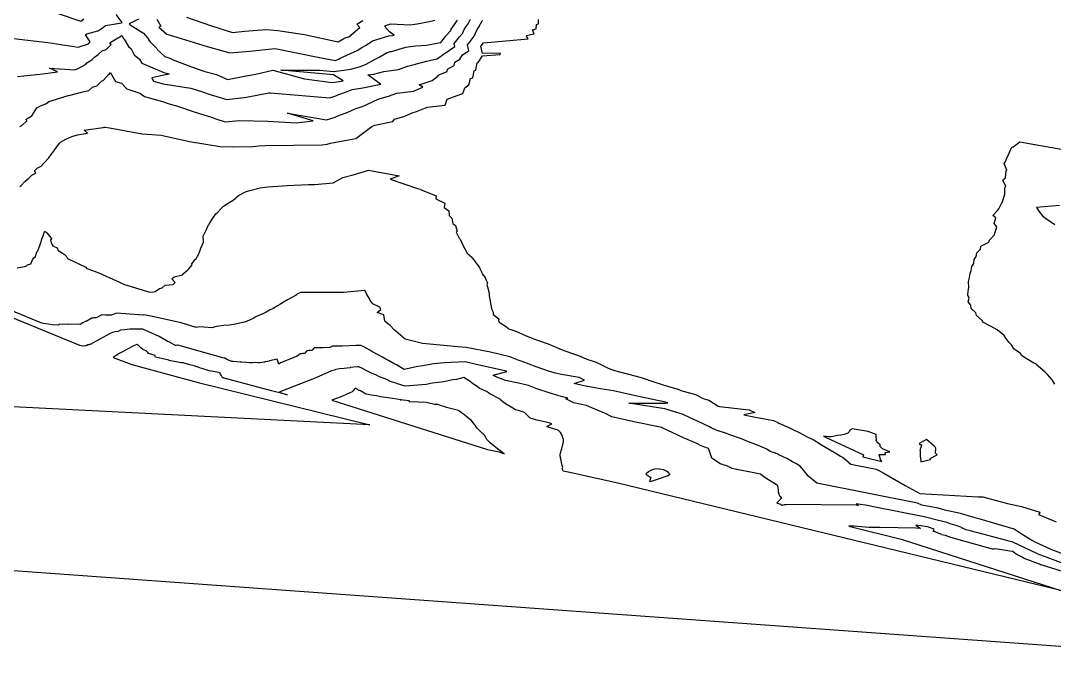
# Model space of a CAD drawing. Header units: metres. Extents: x 706349 to 713144, y 2649082 to 2655455.
# Drawn here: x 711217.5 to 711610.5, y 2651751.2 to 2651997.5 of the extents above; entities that cross this region are included whole.
import ezdxf

# ---------------------------------------------------------------- set-up
doc = ezdxf.new("R2010")
doc.units = ezdxf.units.M
for name, color, linetype in [('C-TINN-BNDY', 110, 'Continuous'), ('C-TOPO-MAJR', 9, 'Continuous'), ('C-TOPO-MINR', 8, 'Continuous')]:
    doc.layers.add(name, color=color, linetype=linetype)

msp = doc.modelspace()

# ---------------------------------------------------------------- linework, layer by layer
at = {"layer": 'C-TINN-BNDY', "color": 110, "linetype": 'Continuous', "lineweight": -3, "flags": 128}
msp.add_lwpolyline([(711728.46, 2651751.17), (708979.69, 2651949.91)], dxfattribs=at)
at = {"layer": 'C-TOPO-MAJR', "color": 9, "linetype": 'Continuous', "lineweight": -3, "elevation": -10, "flags": 128}
msp.add_lwpolyline([(711216.31, 2651976.31), (711225.96, 2651977.31), (711231.47, 2651977.99), (711228.42, 2651979.46), (711238.14, 2651978.78), (711239.56, 2651979.49), (711242.11, 2651980.79), (711242.65, 2651981.45), (711244.56, 2651982.59), (711245.58, 2651983.64), (711247.02, 2651984.59), (711248.45, 2651986.01), (711250.04, 2651986.53), (711251.9, 2651988.42), (711251.44, 2651989.11), (711254.39, 2651991), (711254.77, 2651991.1), (711255.91, 2651991.83), (711256.6, 2651990.73), (711256.84, 2651990.49), (711258.5, 2651987.64), (711259.45, 2651986.73), (711260.67, 2651984.5), (711262.66, 2651982.88), (711263.58, 2651981.3), (711271.93, 2651977.81), (711273.42, 2651977.43), (711273.91, 2651977.21), (711271.87, 2651976.78), (711267.31, 2651975.76), (711267.65, 2651975.08), (711267.95, 2651974.53), (711271.7, 2651973.49), (711282.14, 2651971.81), (711286.59, 2651970.42), (711289.58, 2651969.41), (711295.87, 2651967.48), (711303.41, 2651968.44), (711311.8, 2651969.99), (711312.14, 2651970.04), (711312.46, 2651970.1), (711313.83, 2651969.98), (711335.06, 2651968.15), (711337.27, 2651968.94), (711337.87, 2651969.21), (711341.68, 2651970.5), (711343.49, 2651971.36), (711347.54, 2651971.9), (711354.48, 2651973.3), (711354.35, 2651973.38), (711349.48, 2651976.85), (711351.83, 2651977.2), (711355.52, 2651978.16), (711361.16, 2651978.86), (711364.53, 2651980.13), (711367.1, 2651980.83), (711371.85, 2651982.04), (711372.97, 2651982.4), (711375.72, 2651982.93), (711377.51, 2651984.06), (711377.7, 2651984.34), (711380.55, 2651986.25), (711382.55, 2651987.66), (711382.3, 2651988.76), (711383.51, 2651990.24), (711384.31, 2651991.38), (711385.42, 2651992.67), (711386.09, 2651994.15), (711386.92, 2651995.3), (711387.6, 2651996.3), (711388.47, 2651998.02)], dxfattribs=at)
at = {"layer": 'C-TOPO-MAJR', "color": 9, "linetype": 'Continuous', "lineweight": -3, "flags": 128}
msp.add_lwpolyline([(711624.16, 2651787.27), (711604.3, 2651794.59), (711603.8, 2651794.9), (711594.73, 2651799.13), (711594.61, 2651799.25), (711594.27, 2651799.32), (711592.48, 2651799.8), (711578.44, 2651803.5), (711577.03, 2651803.9), (711575.44, 2651804.45), (711575.53, 2651804.63), (711575.01, 2651804.8), (711573.56, 2651805.37), (711572.7, 2651805.68), (711570.85, 2651806.16), (711569.7, 2651806.66), (711566.43, 2651807.45), (711561.05, 2651808.74), (711550.06, 2651810.93), (711543.02, 2651812.33), (711538.74, 2651813.2), (711536.77, 2651813.48), (711535.21, 2651813.71), (711536, 2651813.16), (711535.21, 2651813.21), (711508.58, 2651813.49), (711508.4, 2651813.41), (711508.26, 2651813.39), (711508.07, 2651813.37), (711507.84, 2651813.33), (711507.32, 2651813.22), (711506.98, 2651813.16), (711506.82, 2651813.15), (711506.6, 2651813.52), (711506.45, 2651813.52), (711505.77, 2651813.7), (711505.4, 2651813.9), (711505.37, 2651813.9), (711505.16, 2651814.03), (711505.15, 2651814.05), (711505.04, 2651814.13), (711505.24, 2651814.4), (711506.94, 2651815.99), (711506.77, 2651816.01), (711506.46, 2651816.35), (711506.38, 2651816.39), (711506.3, 2651816.42), (711506.08, 2651816.86), (711506.04, 2651816.89), (711505.83, 2651817.49), (711505.8, 2651817.51), (711505.69, 2651818.19), (711505.68, 2651818.2), (711505.67, 2651818.21), (711505.61, 2651819.04), (711505.52, 2651819.86), (711505.52, 2651819.86), (711505.52, 2651819.87), (711505.35, 2651820.64), (711505.31, 2651820.73), (711504.84, 2651820.96), (711502.25, 2651822.57), (711500.15, 2651823.91), (711498.81, 2651825), (711487.92, 2651827.17), (711487.26, 2651827.59), (711486.47, 2651827.95), (711485.66, 2651828.25), (711484.95, 2651828.48), (711484.37, 2651828.66), (711483.89, 2651828.81), (711483.5, 2651828.93), (711480.25, 2651831.12), (711479.99, 2651831.88), (711479.47, 2651833.44), (711479.05, 2651834.72), (711476.28, 2651835.84), (711474.58, 2651836.65), (711469.47, 2651838.85), (711461.38, 2651842.64), (711461.31, 2651842.67), (711461.29, 2651842.68), (711461.23, 2651842.71), (711450.65, 2651844.91), (711442.27, 2651846.87), (711440.49, 2651847.76), (711440.16, 2651847.92), (711439.51, 2651848.19), (711434.66, 2651850.26), (711432.65, 2651851.14), (711427.86, 2651852.16), (711424.75, 2651853.69), (711425.57, 2651853.97), (711422.96, 2651854.54), (711419.71, 2651855.57), (711418.4, 2651856.01), (711413.79, 2651857.49), (711410.53, 2651858.75), (711406.77, 2651859.58), (711401.85, 2651860.7), (711397.96, 2651862.21), (711397.08, 2651862.65), (711402.33, 2651864.09), (711402.29, 2651864.1), (711402.15, 2651864.14), (711390.65, 2651866.68), (711386.51, 2651867.79), (711378.51, 2651867.33), (711374.4, 2651867.02), (711370.39, 2651866.22), (711368.52, 2651866.02), (711363.35, 2651864.85), (711360.36, 2651866.56), (711359.81, 2651866.83), (711357.35, 2651868.26), (711356.31, 2651868.79), (711354.75, 2651869.59), (711353.15, 2651870.59), (711351.03, 2651871.68), (711350.23, 2651872.2), (711347.72, 2651873.53), (711346.89, 2651874), (711345.19, 2651874.01), (711344.96, 2651873.92), (711339.72, 2651873.76), (711336.1, 2651873.74), (711335, 2651873.21), (711332.37, 2651873.11), (711330.53, 2651873.05), (711329.12, 2651873.04), (711328.2, 2651872.08), (711327.15, 2651872), (711326.29, 2651871.96), (711325.43, 2651870.93), (711324.75, 2651870.85), (711324.22, 2651870.79), (711323.78, 2651870.74), (711322.51, 2651869.83), (711322.18, 2651869.76), (711320.5, 2651869.03), (711316.31, 2651867.37), (711315.68, 2651866.88), (711315.02, 2651868.8), (711314.39, 2651868.6), (711313.88, 2651868.49), (711313.86, 2651868.48), (711312.08, 2651868.1), (711311.96, 2651868.02), (711310.44, 2651867.76), (711310.25, 2651867.64), (711309.93, 2651867.55), (711308.49, 2651867.41), (711307.77, 2651867.41), (711306.54, 2651867.43), (711305.68, 2651867.37), (711304.38, 2651867.4), (711303.39, 2651867.49), (711301.46, 2651867.59), (711300.9, 2651867.66), (711298.31, 2651867.84), (711297.95, 2651867.89), (711297.85, 2651867.91), (711297.84, 2651867.91), (711296.92, 2651868.23), (711296.81, 2651868.26), (711296.01, 2651868.63), (711295.8, 2651868.7), (711295.1, 2651869.09), (711294.83, 2651869.19), (711294.41, 2651869.28), (711277.21, 2651874.02), (711277.1, 2651874.02), (711276.62, 2651873.94), (711276.58, 2651873.94), (711276.42, 2651873.92), (711276.37, 2651873.92), (711274.49, 2651874.94), (711274.07, 2651875.18), (711273.21, 2651875.65), (711270.21, 2651877.37), (711266.18, 2651879.14), (711265.36, 2651879.58), (711263.9, 2651880.15), (711262.77, 2651880.21), (711262.63, 2651880.14), (711258.97, 2651880.12), (711256.97, 2651879.92), (711255.45, 2651879.78), (711254.6, 2651879.28), (711253.35, 2651879.09), (711252.35, 2651878.92), (711251.21, 2651878.43), (711243.95, 2651874.39), (711243.58, 2651874.39), (711243.25, 2651874.16), (711242.92, 2651874.15), (711242.65, 2651873.98), (711242.34, 2651873.99), (711242.13, 2651873.84), (711241.2, 2651873.65), (711241.18, 2651873.65), (711241.14, 2651873.66), (711239.93, 2651873.94), (711218.73, 2651882.67), (711213.18, 2651884.92)], dxfattribs=at)
msp.add_lwpolyline([(711456.57, 2651822.21), (711456.73, 2651822.14), (711456.99, 2651822.33), (711456.99, 2651822.28), (711459.95, 2651823.21), (711463.63, 2651824.5), (711464.49, 2651825.07), (711464.06, 2651825.17), (711463.9, 2651825.59), (711463.66, 2651825.7), (711463.55, 2651825.82), (711463.05, 2651826.21), (711462.18, 2651826.59), (711462.11, 2651826.68), (711460.31, 2651826.96), (711460.24, 2651826.99), (711458.58, 2651826.98), (711457.63, 2651826.66), (711456.38, 2651825.99), (711456.22, 2651825.86), (711455.45, 2651825.23), (711455.18, 2651825.06), (711457.08, 2651823.7), (711456.85, 2651823.04), (711456.57, 2651822.21)], close=True, dxfattribs=at)
at = {"layer": 'C-TOPO-MINR', "color": 8, "linetype": 'Continuous', "lineweight": -3, "flags": 128}
for points, elevation in [([(711214.76, 2651990.69), (711227.82, 2651989.23), (711239.39, 2651987.46), (711243.29, 2651988.74), (711243.93, 2651989.4), (711242.13, 2651992.07), (711242.69, 2651992.43), (711246.83, 2651993.6), (711248.46, 2651994.64), (711249.81, 2651995.7), (711255.8, 2651996.67), (711256.12, 2651996.85), (711253.75, 2651999.87)], -12), ([(711230.99, 2652000.52), (711240.39, 2651997.32), (711241.55, 2651998.24)], -14), ([(711217.12, 2651934.38), (711217.66, 2651934.84), (711219.12, 2651936.35), (711219.78, 2651936.93), (711220.54, 2651937.59), (711221.8, 2651938.76), (711223.31, 2651939.46), (711222.74, 2651940.39), (711223.71, 2651941.35), (711225.27, 2651942.19), (711226.25, 2651943.25), (711226.87, 2651943.84), (711227.78, 2651944.97), (711228.22, 2651945.37), (711229.13, 2651946.55), (711230.05, 2651947.87), (711230.27, 2651948.08), (711231.26, 2651949.45), (711232.27, 2651950.94), (711232.3, 2651950.96), (711232.58, 2651951.34), (711234.62, 2651952.38), (711236.97, 2651953.47), (711239.07, 2651954.12), (711242.95, 2651954.75), (711241.59, 2651955.83), (711248.87, 2651956.91), (711249.22, 2651956.93), (711249.31, 2651956.94), (711249.56, 2651957), (711251.29, 2651956.7), (711263.75, 2651954.47), (711270.92, 2651953.92), (711281.65, 2651951.49), (711293.35, 2651949.59), (711297.9, 2651949.56), (711305.72, 2651949.69), (711308.08, 2651949.85), (711310.55, 2651950.04), (711321.33, 2651950.2), (711332.15, 2651950.24), (711334.01, 2651950.54), (711335.26, 2651950.86), (711342.09, 2651952.16), (711344.96, 2651952.67), (711350.95, 2651957.25), (711351.3, 2651957.38), (711351.5, 2651957.44), (711352.1, 2651957.72), (711359.04, 2651959.16), (711359.62, 2651960.05), (711363.55, 2651961.15), (711366.33, 2651962.4), (711368.01, 2651962.89), (711371.81, 2651964.45), (711371.88, 2651964.47), (711372.06, 2651964.54), (711378.87, 2651965.39), (711379.6, 2651967.59), (711383.46, 2651969.04), (711385.65, 2651969.8), (711386.34, 2651971.9), (711387.88, 2651973.09), (711388.55, 2651975.44), (711389.36, 2651975.79), (711389.98, 2651978.39), (711390.49, 2651978.66), (711391.05, 2651981.43), (711391.38, 2651981.64), (711393.06, 2651984.16), (711399.75, 2651984.65), (711399.97, 2651985.18), (711393.12, 2651985.03), (711392.51, 2651987.78), (711392.6, 2651987.88), (711393.42, 2651989.06), (711410.4, 2651990.58), (711409.7, 2651991.84), (711412.68, 2651992.54), (711412.1, 2651994.02), (711413.53, 2651994.42), (711413.61, 2651996.01), (711414.4, 2651996.25), (711414.41, 2651997.97)], -6), ([(711217.2, 2651957.28), (711217.94, 2651957.64), (711219.9, 2651959.39), (711219.62, 2651960.09), (711220.72, 2651960.61), (711221.71, 2651961.31), (711223.59, 2651964.37), (711225.02, 2651965.05), (711227.01, 2651965.9), (711228.26, 2651966.77), (711231.1, 2651967.67), (711235.5, 2651968.98), (711235.65, 2651969.06), (711236.37, 2651969.21), (711240.61, 2651970.31), (711243.37, 2651970.99), (711244.81, 2651972.2), (711246.42, 2651972.72), (711248.17, 2651974.53), (711248.94, 2651974.84), (711251.08, 2651977.09), (711251.2, 2651977.15), (711251.28, 2651977.19), (711251.71, 2651977.72), (711252.06, 2651977.02), (711253.51, 2651974.36), (711255.85, 2651973.71), (711257.92, 2651971.56), (711262.83, 2651969.88), (711264.57, 2651968.68), (711271.42, 2651966.79), (711273.9, 2651965.92), (711274.82, 2651965.65), (711276.73, 2651965.05), (711283.79, 2651962.69), (711290.05, 2651960.74), (711291.74, 2651960.12), (711295.26, 2651959.05), (711300.64, 2651959.47), (711311.42, 2651959.28), (711322.2, 2651958.68), (711328.65, 2651959.36), (711318.93, 2651962.37), (711333.75, 2651959.78), (711337.04, 2651960.82), (711338.07, 2651961.31), (711341.89, 2651962.7), (711344.65, 2651963.94), (711346.95, 2651964.78), (711348.36, 2651965.28), (711352.32, 2651967.1), (711352.65, 2651967.22), (711353.86, 2651967.79), (711357.75, 2651968.96), (711358.73, 2651969.31), (711360.56, 2651969.87), (711366.91, 2651970.73), (711370.35, 2651972.17), (711369.06, 2651973.03), (711373.97, 2651974.75), (711376.15, 2651976.42), (711376.24, 2651976.73), (711379.64, 2651978.22), (711379.84, 2651979.06), (711382.3, 2651980.4), (711382.56, 2651981.66), (711384.45, 2651982.85), (711385.5, 2651984.44), (711386.91, 2651985.38), (711387.9, 2651986.08), (711387.41, 2651988.27), (711388.05, 2651989.06), (711389.48, 2651991.1), (711389.97, 2651991.66), (711391.07, 2651994.09), (711391.36, 2651994.5), (711391.61, 2651994.87), (711392.91, 2651997.41), (711393.03, 2651997.61)], -8), ([(711262.27, 2651998.07), (711258.7, 2651996.32), (711259.11, 2651995.95), (711264.18, 2651992.78), (711265.78, 2651990.93), (711266.63, 2651989.6), (711269.24, 2651986.94), (711269.58, 2651986.35), (711272.27, 2651983.81), (711274.17, 2651983.25), (711275.11, 2651982.7), (711282.4, 2651979.91), (711287.55, 2651978.12), (711291.91, 2651977), (711296.15, 2651975.16), (711303.24, 2651976.47), (711306.94, 2651977.16), (711313.34, 2651978.64), (711325.38, 2651975.4), (711335.95, 2651973.96), (711338.63, 2651974.31), (711340.16, 2651974.62), (711336.38, 2651976.89), (711316.42, 2651978.65), (711331.12, 2651978.65), (711336.55, 2651978.1), (711343.04, 2651979.07), (711346.66, 2651980.01), (711348.88, 2651980.93), (711352.34, 2651982.89), (711353.26, 2651983.31), (711353.84, 2651983.58), (711356.55, 2651985.27), (711357.92, 2651985.71), (711358.52, 2651985.83), (711363.88, 2651987.4), (711367.59, 2651987.87), (711371.77, 2651988.17), (711377.11, 2651989.17), (711377.2, 2651989.24), (711377.2, 2651989.25), (711378.96, 2651991.42), (711379.14, 2651991.67), (711380.86, 2651993.67), (711381.11, 2651994.21), (711382.47, 2651996.09), (711383.59, 2651997.74)], -12), ([(711269.33, 2651998.02), (711270.84, 2651995.44), (711270.02, 2651995.04), (711273.08, 2651992.31), (711275.64, 2651991.54), (711278.56, 2651990.68), (711288.36, 2651987.67), (711296.99, 2651985.24), (711304.51, 2651985.94), (711314.31, 2651986.88), (711331.17, 2651983.49), (711337.15, 2651982.39), (711338.34, 2651982.89), (711338.67, 2651983.07), (711342.84, 2651984.98), (711345.48, 2651986.19), (711347.2, 2651987.27), (711348.89, 2651988.22), (711351.26, 2651989.77), (711357.52, 2651991.72), (711358.99, 2651991.82), (711359.54, 2651991.93), (711357.77, 2651993.24), (711355.83, 2651995.45), (711356.24, 2651995.7), (711358.29, 2651996.35), (711365.54, 2651995.95), (711368.28, 2651996.33), (711372.94, 2651997.21), (711374.98, 2651997.65)], -14), ([(711280.56, 2651998.85), (711290.04, 2651995.59), (711298.01, 2651992.97), (711302.7, 2651993.46), (711307.42, 2651993.82), (711311.04, 2651994.15), (711315.26, 2651993.79), (711325.45, 2651992.28), (711338.26, 2651989.44), (711340.42, 2651990.66), (711340.85, 2651990.94), (711342.32, 2651991.39), (711346.43, 2651994.92), (711345.32, 2651996.19), (711347.58, 2651997.61)], -16), ([(711610.64, 2651859.25), (711609.69, 2651860.85), (711607.88, 2651862.96), (711606.91, 2651863.89), (711603.53, 2651866.78), (711603.41, 2651866.92), (711602.74, 2651867.29), (711598.18, 2651870.04), (711597.6, 2651870.91), (711595.09, 2651872.74), (711594.21, 2651874.22), (711593.21, 2651875.28), (711591.76, 2651877.15), (711591.38, 2651877.7), (711588.8, 2651879.94), (711588.35, 2651880.1), (711588.33, 2651880.16), (711583.27, 2651882.79), (711583.08, 2651883.48), (711580.88, 2651885.4), (711580.66, 2651886.39), (711578.91, 2651888.01), (711578.71, 2651889.26), (711577.69, 2651890.58), (711578.1, 2651891.92), (711577.55, 2651893.11), (711577.77, 2651894.58), (711577.99, 2651896.07), (711577.88, 2651898.32), (711578.21, 2651899.83), (711578.54, 2651901.37), (711578.82, 2651902.5), (711579.16, 2651904.04), (711579.83, 2651905.17), (711580.02, 2651906.66), (711580.77, 2651907.85), (711581.03, 2651909.25), (711582.42, 2651910.53), (711582.61, 2651911.77), (711585.6, 2651913.21), (711585.91, 2651914.07), (711587.81, 2651916.04), (711587.88, 2651916.7), (711588.68, 2651918.93), (711588.22, 2651919.58), (711587.64, 2651920.38), (711588.23, 2651922.49), (711587.16, 2651923.42), (711588.94, 2651925.35), (711589.36, 2651925.91), (711590.52, 2651928.19), (711590.83, 2651928.62), (711591.57, 2651931.09), (711591.74, 2651931.47), (711591.65, 2651934.02), (711592.05, 2651934.41), (711590.93, 2651936.88), (711591.43, 2651937.37), (711591.89, 2651937.77), (711592.19, 2651940.25), (711592.46, 2651940.64), (711591.47, 2651943.17), (711591.83, 2651943.66), (711592.83, 2651946.09), (711593.11, 2651946.48), (711594.15, 2651949.06), (711594.48, 2651949.35), (711594.82, 2651949.57), (711597.42, 2651951.44), (711615.29, 2651948.22)], -4), ([(711216.19, 2651903.52), (711219.61, 2651904.13), (711220.09, 2651904.62), (711221.41, 2651905.01), (711222, 2651906.51), (711222.44, 2651907.33), (711223.08, 2651907.73), (711223.38, 2651908.66), (711223.68, 2651909.61), (711224.04, 2651909.91), (711224.45, 2651910.92), (711224.75, 2651912), (711225.17, 2651913.12), (711225.29, 2651913.44), (711225.59, 2651914.54), (711226, 2651915.7), (711226.45, 2651916.92), (711226.47, 2651916.95), (711226.7, 2651917.48), (711227.26, 2651916.93), (711227.44, 2651916.82), (711228.41, 2651915.52), (711229.3, 2651914.36), (711228.87, 2651914.06), (711229.12, 2651912.96), (711229.78, 2651911.87), (711231.4, 2651911.06), (711231.74, 2651910.09), (711233.99, 2651908.72), (711234.9, 2651907.76), (711235.25, 2651907.01), (711242.3, 2651903.75), (711242.55, 2651903.41), (711243.02, 2651903.06), (711247.25, 2651901.59), (711253.88, 2651898.59), (711256.98, 2651897.21), (711266.55, 2651894.21), (711268.11, 2651894.36), (711268.61, 2651894.5), (711270.23, 2651895.57), (711271.31, 2651895.88), (711272.4, 2651896.9), (711275.42, 2651897.21), (711276.28, 2651897.91), (711275.01, 2651899.25), (711275.89, 2651900.08), (711278.99, 2651900.82), (711279.45, 2651901.36), (711281.07, 2651902.68), (711281.45, 2651903.05), (711282.73, 2651904.64), (711282.62, 2651904.95), (711283.83, 2651906.68), (711284.06, 2651906.83), (711285.2, 2651908.77), (711285.24, 2651908.82), (711285.77, 2651910.2), (711285.98, 2651910.97), (711286, 2651911), (711287.04, 2651913.22), (711286.84, 2651915.47), (711286.89, 2651915.53), (711287.95, 2651917.62), (711288.08, 2651917.78), (711288.94, 2651919.82), (711289.21, 2651920.07), (711290.25, 2651921.95), (711290.62, 2651922.33), (711291.68, 2651924.06), (711292.34, 2651924.59), (711293.74, 2651926.1), (711294.6, 2651926.89), (711296.34, 2651928.14), (711298.26, 2651929.26), (711300.28, 2651931.06), (711302.92, 2651932.44), (711304.07, 2651932.82), (711308.54, 2651933.92), (711310.34, 2651934.18), (711311.56, 2651934.27), (711318.88, 2651934.85), (711326.89, 2651935.13), (711327.96, 2651935.17), (711329.24, 2651935.16), (711336.31, 2651935.82), (711340, 2651937.9), (711343.87, 2651938.81), (711349.68, 2651940.66), (711361.46, 2651938.5), (711358, 2651937.26), (711368.35, 2651933.61), (711369.52, 2651933.47), (711369.47, 2651933.29), (711375.49, 2651930.85), (711375.37, 2651929.73), (711378.78, 2651928.03), (711378.51, 2651926.45), (711380.32, 2651925.19), (711380.44, 2651923.34), (711381.41, 2651922.39), (711381.81, 2651920.39), (711382.84, 2651919.64), (711383.47, 2651917.47), (711383.1, 2651917), (711384.27, 2651914.79), (711384.63, 2651914.41), (711384.67, 2651914.09), (711385.76, 2651911.92), (711386.98, 2651909.58), (711386.99, 2651909.54), (711387.27, 2651909.07), (711389.09, 2651907.52), (711389.1, 2651907.35), (711390.6, 2651905.57), (711390.66, 2651905.25), (711392, 2651903.64), (711392.07, 2651903.19), (711392.88, 2651901.69), (711393, 2651901.15), (711394.07, 2651899.78), (711394.32, 2651899.11), (711394.99, 2651897.83), (711394.79, 2651897.06), (711394.98, 2651896.25), (711395.58, 2651893.85), (711395.6, 2651892.97), (711395.75, 2651892.02), (711396, 2651890.91), (711396.1, 2651889.88), (711396.43, 2651888.83), (711396.53, 2651887.87), (711397.09, 2651886.67), (711397.18, 2651885.8), (711399.27, 2651884.12), (711399.23, 2651883.5), (711399.42, 2651882.88), (711402.56, 2651880.79), (711402.78, 2651880.48), (711405.76, 2651879.45), (711409.73, 2651877.57), (711413.26, 2651876.28), (711418.08, 2651874.61), (711423.43, 2651872.28), (711424.43, 2651871.96), (711424.73, 2651871.8), (711430.25, 2651869.88), (711432.78, 2651868.74), (711436.36, 2651867.61), (711440.65, 2651865.42), (711441.49, 2651865.12), (711443.33, 2651864.5), (711453.45, 2651861.79), (711458.6, 2651860.02), (711461.07, 2651859.3), (711463.48, 2651858.44), (711467.3, 2651857.4), (711468.48, 2651856.81), (711474.12, 2651855.32), (711476.96, 2651853.77), (711479.08, 2651853.13), (711482.75, 2651850.94), (711482.96, 2651850.89), (711483.23, 2651850.79), (711494.42, 2651849.54), (711496.62, 2651848.47), (711492.48, 2651847.64), (711496.94, 2651846.72), (711503.76, 2651845.44), (711505.42, 2651844.7), (711505.81, 2651844.46), (711509.6, 2651842.71), (711511.27, 2651841.82), (711513.45, 2651840.82), (711516.32, 2651839.29), (711517.08, 2651838.96), (711518.76, 2651838.19), (711521.97, 2651836.2), (711525.65, 2651834.03), (711527.78, 2651832.76), (711529.24, 2651831.91), (711530.17, 2651831.33), (711533.15, 2651828.83), (711542.72, 2651826.95), (711543.82, 2651826.39), (711545.69, 2651825.42), (711553.81, 2651820.67), (711559.42, 2651817.67), (711581.52, 2651816.43), (711583.27, 2651816.36), (711592.64, 2651813.81), (711598.02, 2651812.69), (711604.95, 2651810.52), (711604.9, 2651810.21), (711604.85, 2651809.91), (711604.44, 2651809.73), (711611.24, 2651806.86)], -4), ([(711612.49, 2651927.22), (711603.77, 2651926.49), (711604.65, 2651925.04), (711605.95, 2651923.31), (711607.17, 2651922.33), (711610.66, 2651919.91)], -4), ([(711643.45, 2651783.71), (711609.57, 2651796.19), (711609.33, 2651796.34), (711603.24, 2651799.19), (711601.2, 2651800.32), (711598.26, 2651802.1), (711595.29, 2651804.09), (711582.31, 2651807.86), (711580.29, 2651808.41), (711579.58, 2651808.66), (711579.04, 2651808.78), (711574.88, 2651810.11), (711568.82, 2651811.34), (711566.31, 2651812.03), (711560.17, 2651813.17), (711558.45, 2651814.05), (711520.16, 2651821.59), (711516.79, 2651824.42), (711516.23, 2651825.13), (711515.24, 2651826.36), (711513.92, 2651828.1), (711512.16, 2651829.12), (711511, 2651829.71), (711509.11, 2651830.81), (711505.71, 2651832.43), (711505.33, 2651832.63), (711504.5, 2651833.01), (711502.45, 2651833.66), (711501.14, 2651834.54), (711500.32, 2651834.85), (711496.63, 2651836.46), (711494.17, 2651837.32), (711491.51, 2651838.43), (711487.12, 2651839.96), (711485.89, 2651840.44), (711481.9, 2651841.78), (711480.05, 2651842.67), (711479.36, 2651843), (711474.85, 2651845.15), (711472.02, 2651846.47), (711469.38, 2651847.72), (711467.03, 2651848.52), (711462.36, 2651849.86), (711448.69, 2651852.01), (711462.63, 2651852), (711463.54, 2651852.09), (711463.28, 2651852.19), (711462.67, 2651852.34), (711452.35, 2651854.54), (711442.91, 2651856.66), (711437.91, 2651857.5), (711431.63, 2651858.57), (711427.9, 2651859.52), (711431.86, 2651860.74), (711429.83, 2651861.73), (711423.15, 2651862.87), (711420.87, 2651863.43), (711418.51, 2651864.04), (711413.51, 2651865.86), (711408.11, 2651867.84), (711406.66, 2651868.43), (711403.45, 2651869.58), (711396.1, 2651871.38), (711386.85, 2651873.22), (711383.73, 2651873.48), (711370.26, 2651874.67), (711363.73, 2651876.31), (711363.05, 2651876.93), (711362.92, 2651877), (711362.75, 2651877.12), (711360.15, 2651879.42), (711359.48, 2651879.87), (711357.95, 2651881.6), (711357.02, 2651882.29), (711355.89, 2651883.24), (711355.55, 2651885.65), (711353, 2651886.51), (711354.37, 2651887.59), (711354.09, 2651888.54), (711351.42, 2651889.74), (711350.29, 2651891.32), (711350.25, 2651891.63), (711349.15, 2651893.3), (711349.13, 2651893.44), (711348.32, 2651894.85), (711340.29, 2651894.06), (711323.94, 2651894.09), (711322.41, 2651893.29), (711322.26, 2651893.18), (711322.3, 2651893.04), (711318.98, 2651891.27), (711318.31, 2651890.9), (711316.04, 2651889.53), (711315.12, 2651889.01), (711313.47, 2651887.97), (711312.16, 2651887.35), (711310.78, 2651886.63), (711309.33, 2651885.9), (711308.25, 2651885.46), (711306.66, 2651884.67), (711306.12, 2651884.4), (711304.55, 2651883.54), (711304.25, 2651883.43), (711302.54, 2651882.85), (711302.06, 2651882.71), (711301.92, 2651882.7), (711299.12, 2651882.1), (711296.93, 2651881.66), (711294.8, 2651881.61), (711292.83, 2651881.26), (711291.26, 2651881.02), (711290.45, 2651880.64), (711285.55, 2651881.06), (711284.89, 2651880.91), (711284.27, 2651880.83), (711278.57, 2651882.59), (711267.6, 2651884.93), (711265.13, 2651885.48), (711264.29, 2651885.59), (711264.08, 2651885.54), (711257.32, 2651885.98), (711253.87, 2651886.19), (711251.99, 2651885.44), (711249.79, 2651885.48), (711248.3, 2651885.56), (711246.18, 2651884.44), (711245.36, 2651884.44), (711244.91, 2651884.39), (711244.57, 2651884.36), (711242.46, 2651883.13), (711242.31, 2651883.1), (711242.18, 2651883.08), (711242.04, 2651883.02), (711241.13, 2651882.51), (711241.08, 2651882.51), (711240.18, 2651881.89), (711239.97, 2651881.91), (711239.97, 2651881.9), (711239.96, 2651881.9), (711239.95, 2651881.9), (711239.95, 2651881.89), (711235.5, 2651882.11), (711235.27, 2651881.91), (711232.28, 2651882.03), (711232.07, 2651881.87), (711231.86, 2651881.72), (711229.58, 2651881.87), (711228.01, 2651882.03), (711226.9, 2651882.2), (711226.13, 2651882.34), (711225.52, 2651882.48), (711211.7, 2651888.17)], -2), ([(711612.42, 2651780.9), (711444.56, 2651821.59), (711425.71, 2651825.75), (711423.71, 2651826.17), (711423.65, 2651826.4), (711423.62, 2651826.67), (711423.46, 2651826.79), (711423.54, 2651826.9), (711423.35, 2651827.22), (711423.47, 2651827.34), (711423.6, 2651827.49), (711423.46, 2651827.88), (711423.43, 2651828.28), (711423.21, 2651828.76), (711423.3, 2651828.89), (711423.05, 2651829.49), (711423.13, 2651829.63), (711422.97, 2651830.28), (711422.79, 2651831.01), (711422.87, 2651831.12), (711422.67, 2651831.8), (711422.6, 2651832.54), (711422.66, 2651832.62), (711422.83, 2651833.39), (711423.02, 2651834.16), (711423.1, 2651834.24), (711423.41, 2651835.1), (711423.56, 2651835.92), (711423.65, 2651836.04), (711423.75, 2651837), (711423.82, 2651837.14), (711423.92, 2651838.17), (711423.49, 2651839.25), (711423.5, 2651839.34), (711423.01, 2651840.5), (711422.78, 2651840.83), (711421.84, 2651841.71), (711418.4, 2651842.78), (711417.55, 2651843.15), (711419.41, 2651844.2), (711418.43, 2651844.54), (711413.72, 2651845.6), (711411.19, 2651846.28), (711409.07, 2651848.48), (711407.13, 2651849.11), (711405.65, 2651849.51), (711403.02, 2651851.16), (711402.56, 2651851.32), (711400.86, 2651852.51), (711399.97, 2651853.35), (711399.87, 2651853.42), (711399.76, 2651853.5), (711395.86, 2651855.56), (711395.31, 2651855.93), (711394.58, 2651856.4), (711391.82, 2651857.69), (711391, 2651858.38), (711389.67, 2651859.28), (711387.96, 2651860.51), (711387.4, 2651860.85), (711386.01, 2651861.72), (711383.17, 2651861.07), (711381.73, 2651860.88), (711378.37, 2651860.08), (711374.06, 2651859.61), (711371.7, 2651859.18), (711363.69, 2651858.44), (711360.79, 2651859.38), (711360.48, 2651859.54), (711357.76, 2651860.44), (711357.1, 2651860.77), (711356.14, 2651861.23), (711353.92, 2651862.04), (711352.49, 2651862.74), (711351.14, 2651863.3), (711349.33, 2651864.22), (711346.66, 2651865.53), (711346.53, 2651865.59), (711346.1, 2651865.81), (711345.59, 2651865.78), (711342.84, 2651865.64), (711342.71, 2651865.48), (711340.49, 2651865.23), (711338.74, 2651865.03), (711337.31, 2651864.85), (711336.83, 2651864.51), (711335.65, 2651864.28), (711329.71, 2651861.69), (711315.81, 2651856.18), (711318.77, 2651855.24), (711312.87, 2651856.71), (711294.92, 2651861.49), (711294.83, 2651861.52), (711294.76, 2651861.55), (711294.71, 2651861.57), (711294.57, 2651861.61), (711294.53, 2651861.63), (711294.47, 2651861.64), (711294.24, 2651861.68), (711294.24, 2651861.69), (711293.7, 2651862.68), (711293.5, 2651863.04), (711293.32, 2651863.38), (711292.85, 2651863.67), (711292.12, 2651863.85), (711291.43, 2651863.94), (711290.63, 2651864.09), (711290.08, 2651864.2), (711289.16, 2651864.37), (711288.38, 2651864.63), (711288, 2651864.7), (711287.11, 2651864.97), (711286.83, 2651865.06), (711285.88, 2651865.35), (711285.66, 2651865.45), (711284.64, 2651865.79), (711284.46, 2651865.89), (711283.43, 2651866.26), (711281.81, 2651866.61), (711279.23, 2651867.32), (711278.79, 2651867.34), (711278.76, 2651867.34), (711278.58, 2651867.34), (711273.91, 2651868.29), (711273.88, 2651868.4), (711268.73, 2651869.55), (711268.65, 2651869.82), (711268.68, 2651870.13), (711266.11, 2651870.86), (711265.83, 2651871.33), (711265.16, 2651871.95), (711263.96, 2651872.37), (711263.19, 2651873.12), (711262.16, 2651874.05), (711262.01, 2651874.12), (711261.69, 2651874.41), (711261.65, 2651874.38), (711260.39, 2651873.84), (711258.56, 2651872.82), (711255.76, 2651871.34), (711254.95, 2651870.86), (711253.1, 2651869.66), (711252.62, 2651869.45), (711259.77, 2651866.69), (711284.99, 2651859.9), (711350.25, 2651843.83), (710990.73, 2651861.94)], 2), ([(711724.08, 2651753.26), (711605.16, 2651790.69), (711605.26, 2651790.69), (711604.98, 2651790.77), (711604.87, 2651790.83), (711599.03, 2651792.98), (711598.28, 2651793.45), (711595.94, 2651794.54), (711595.36, 2651795.08), (711595.3, 2651795.1), (711594.87, 2651795.54), (711594.85, 2651795.55), (711594.82, 2651795.6), (711593.62, 2651795.79), (711590.52, 2651796.3), (711587.96, 2651796.57), (711587.58, 2651796.47), (711586.93, 2651796.51), (711571.16, 2651800.89), (711569.11, 2651801.7), (711567.66, 2651802), (711567.44, 2651802.17), (711566.35, 2651802.6), (711564.95, 2651803.18), (711564.66, 2651803.26), (711564.46, 2651803.33), (711564.82, 2651804.08), (711562.68, 2651804.82), (711562.63, 2651804.84), (711562.17, 2651805.01), (711561.33, 2651805.12), (711557.79, 2651805.66), (711559.57, 2651804.41), (711557.78, 2651804.53), (711544.15, 2651804.67), (711540.01, 2651804.79), (711534.34, 2651805.23), (711533.33, 2651805.26), (711532.33, 2651805.28), (711552.23, 2651800.26), (711613.37, 2651780.69)], 2)]:
    msp.add_lwpolyline(points, dxfattribs=dict(at, elevation=elevation))
for points, elevation in [([(711338.92, 2651854.34), (711335.78, 2651853.1), (711395.04, 2651834.35), (711399.37, 2651833.49), (711401.37, 2651832.7), (711399.33, 2651834.28), (711397.49, 2651835.67), (711395.99, 2651836.91), (711394.97, 2651837.92), (711394.78, 2651838.17), (711394.38, 2651838.92), (711393.92, 2651839.74), (711393.58, 2651840.06), (711392.28, 2651841.28), (711392.06, 2651841.56), (711391.12, 2651842.57), (711390.31, 2651843.48), (711390.14, 2651843.76), (711389.58, 2651844.53), (711389.32, 2651844.86), (711388.82, 2651845.54), (711388.18, 2651845.98), (711387.38, 2651846.56), (711386.45, 2651847.28), (711386.2, 2651847.61), (711385.12, 2651848.34), (711384.1, 2651849.14), (711383.96, 2651849.17), (711381.93, 2651849.69), (711380.37, 2651850.08), (711379.35, 2651850.42), (711378.39, 2651850.74), (711377.51, 2651851.02), (711376.77, 2651851.29), (711376.15, 2651851.53), (711374.87, 2651851.57), (711373.81, 2651851.74), (711373.23, 2651851.9), (711372.81, 2651852.07), (711371.8, 2651852.27), (711365.52, 2651852.52), (711365.21, 2651852.89), (711365.2, 2651852.87), (711361.74, 2651853.23), (711362.15, 2651853.29), (711357.18, 2651854.02), (711354.32, 2651854.43), (711352.81, 2651854.83), (711350.82, 2651855.11), (711349.6, 2651855.3), (711348.75, 2651855.44), (711347.96, 2651856.01), (711346.66, 2651856.73), (711346.34, 2651856.81), (711346.1, 2651856.87), (711344.91, 2651857.66), (711344.88, 2651857.68), (711344.33, 2651857.18), (711343.87, 2651856.72), (711343.53, 2651856.35), (711338.92, 2651854.34)], 4), ([(711537.68, 2651831.59), (711544.86, 2651829.83), (711544.42, 2651830.56), (711544.24, 2651831.18), (711544.07, 2651831.86), (711543.85, 2651832.46), (711546.31, 2651832.5), (711546.23, 2651833.31), (711547.95, 2651833.55), (711545.2, 2651834.67), (711544.26, 2651835.54), (711544.26, 2651836.11), (711543.42, 2651836.99), (711542.77, 2651837.92), (711542.89, 2651838.3), (711542.79, 2651839.16), (711542.8, 2651840.07), (711539.67, 2651841.2), (711533.62, 2651842.2), (711532.8, 2651841.75), (711532.45, 2651841.13), (711532.03, 2651840.59), (711530.61, 2651840.16), (711529.45, 2651839.88), (711528.23, 2651839.72), (711525.73, 2651839.22), (711524.71, 2651839.17), (711522.79, 2651839.43), (711523.72, 2651839), (711537.92, 2651832.4), (711537.98, 2651832.39), (711537.83, 2651831.96), (711537.68, 2651831.59)], -4), ([(711559.09, 2651836.63), (711559.28, 2651836.46), (711560.04, 2651836.19), (711560.04, 2651836.13), (711560.04, 2651836.07), (711559.39, 2651833.91), (711559.43, 2651833.85), (711559.49, 2651833.79), (711559.5, 2651831.55), (711559.54, 2651831.52), (711559.64, 2651831.48), (711559.58, 2651831.47), (711559.74, 2651829.76), (711563.4, 2651830.6), (711563.37, 2651830.77), (711563.28, 2651830.94), (711565.96, 2651832.36), (711565.62, 2651832.69), (711565.26, 2651832.99), (711565.5, 2651834.93), (711565.27, 2651835.19), (711565.05, 2651835.43), (711564.81, 2651835.65), (711561.84, 2651838.24), (711559.09, 2651836.63)], -6)]:
    msp.add_lwpolyline(points, close=True, dxfattribs=dict(at, elevation=elevation))

doc.saveas('drawing.dxf')
